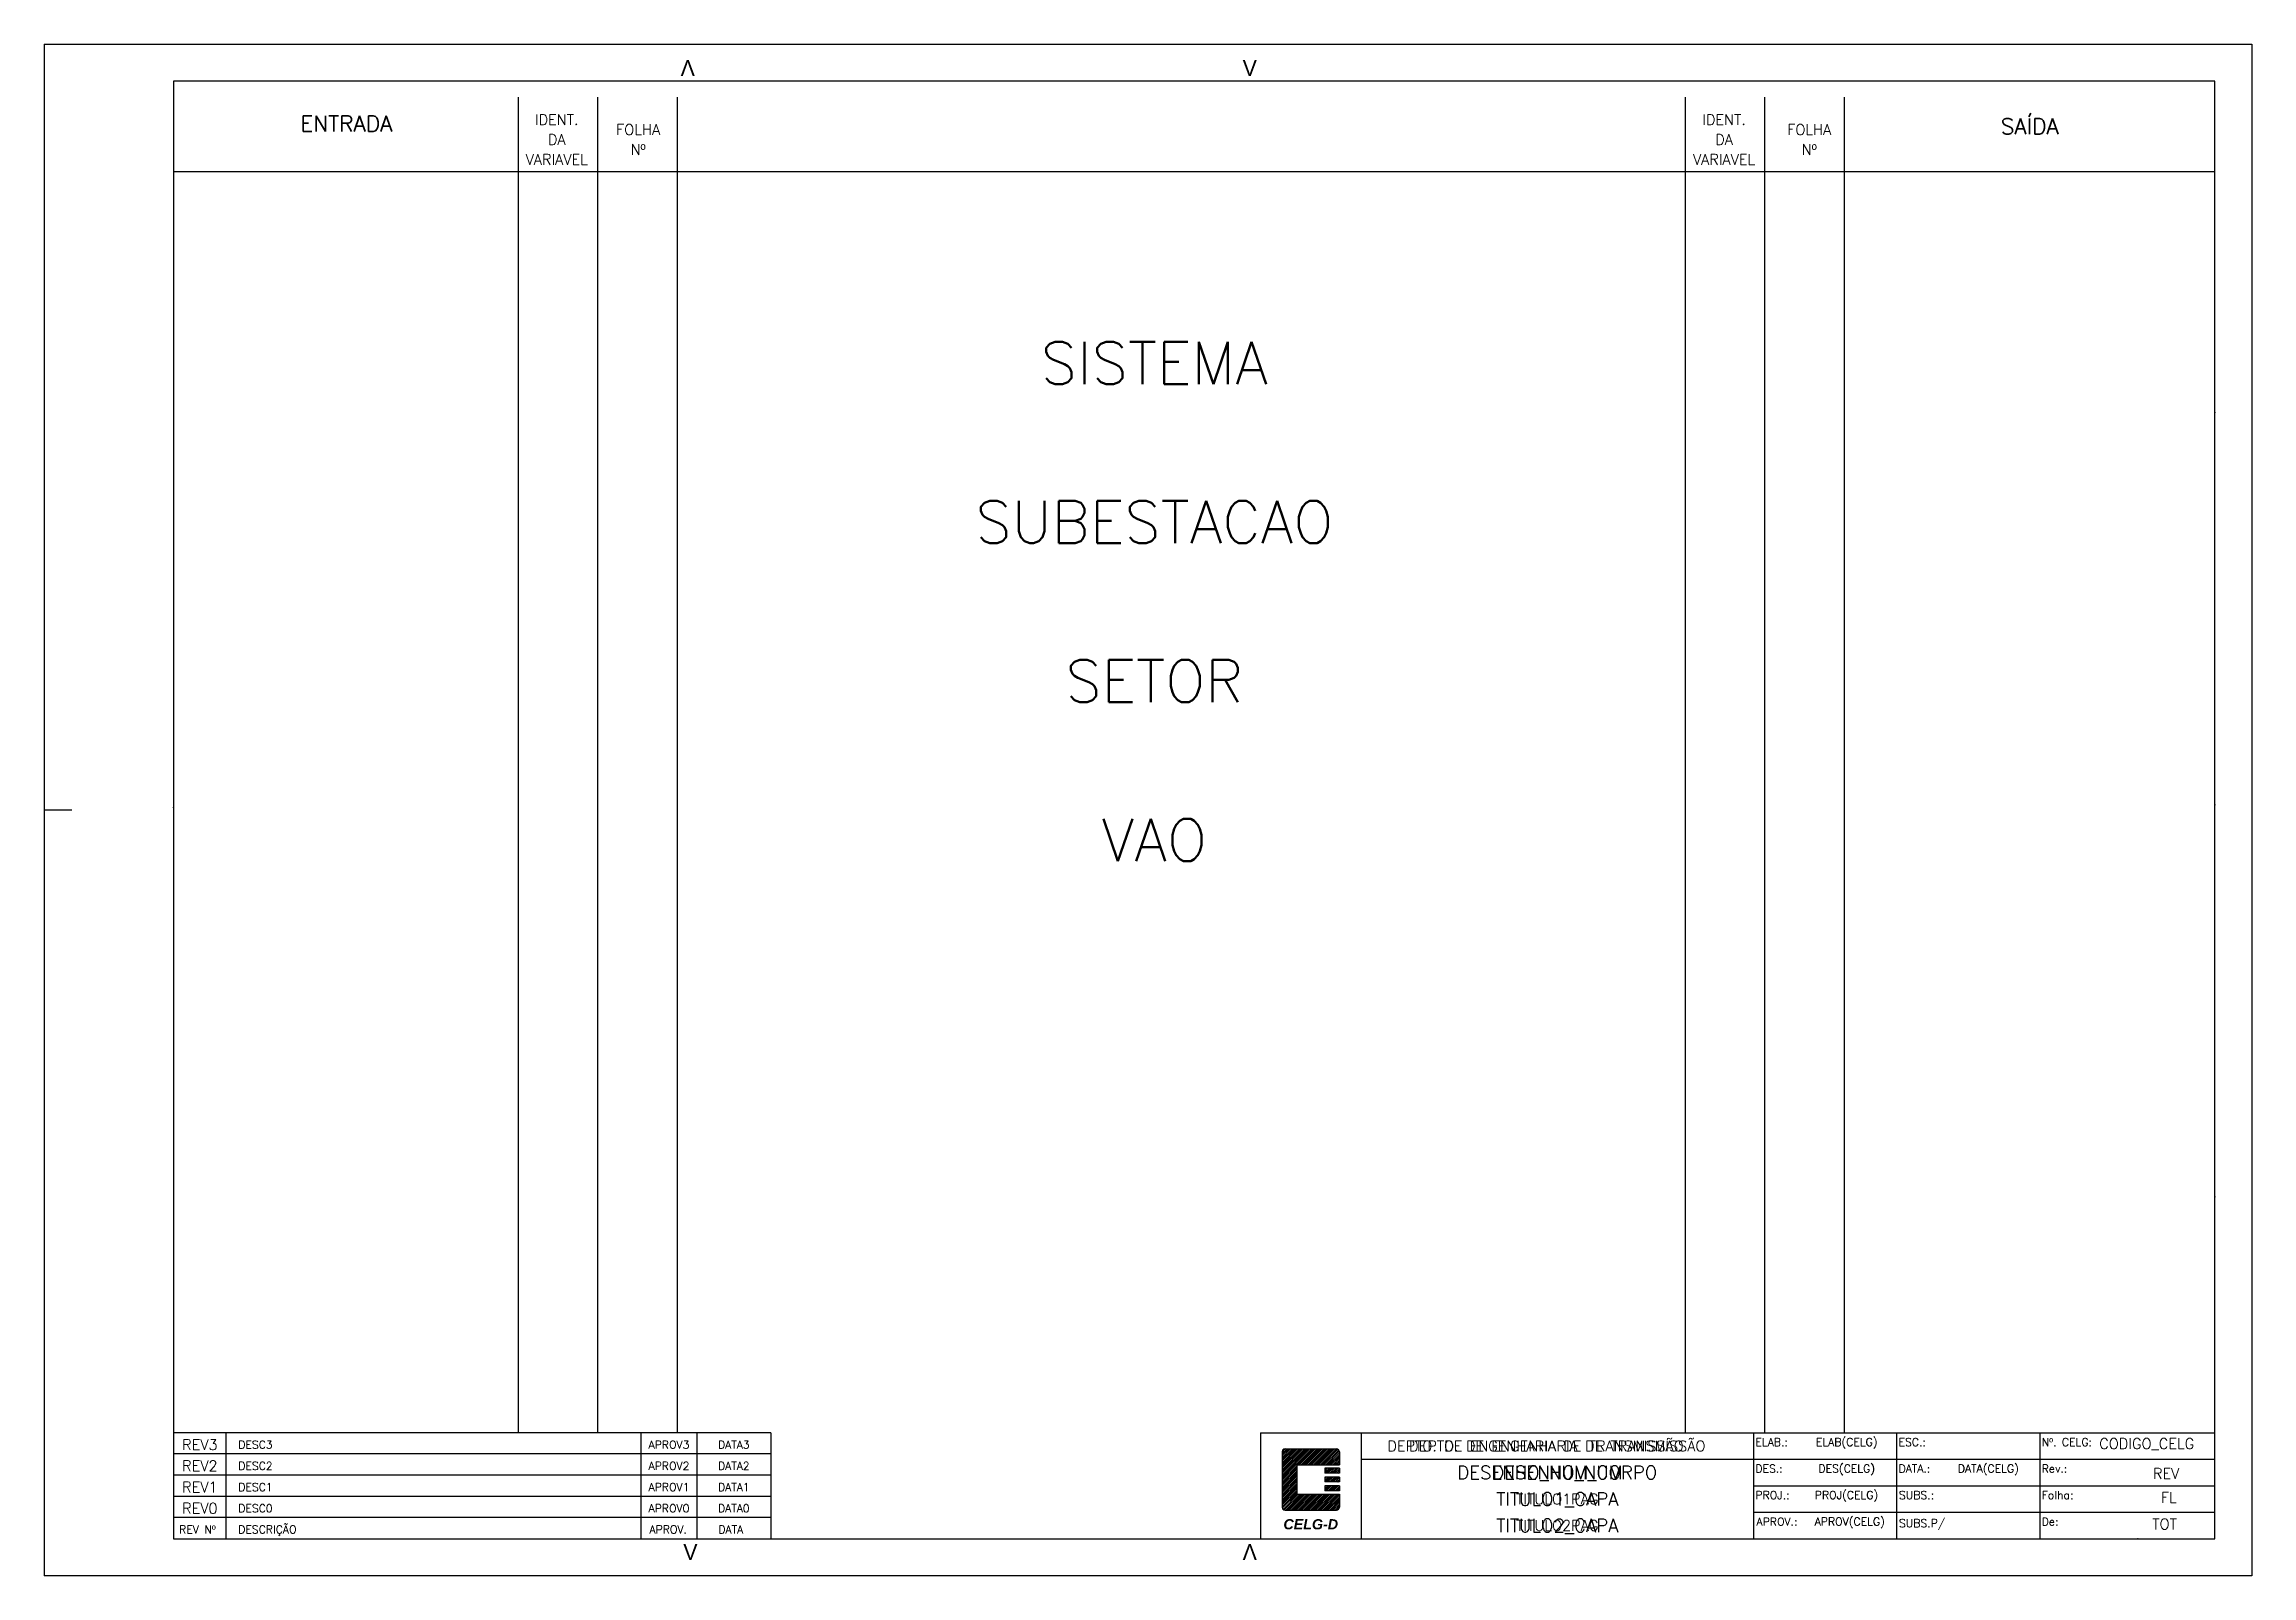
# Model space of a CAD drawing. Header units: millimetres. Extents: x 0 to 416, y 0 to 289.
import ezdxf
from ezdxf.enums import TextEntityAlignment as Align

# ---------------------------------------------------------------- set-up
doc = ezdxf.new("R2010")
doc.units = ezdxf.units.MM
for name, color, linetype in [('-1', 4, 'Continuous'), ('-3', 7, 'Continuous'), ('1', 7, 'Continuous')]:
    doc.layers.add(name, color=color, linetype=linetype)
doc.styles.add('R60', font='romans.shx', dxfattribs={"height": 1.5})
doc.styles.add('R80', font='ROMANS.SHX', dxfattribs={"height": 2})
doc.styles.add('ROMANS', font='romans.shx')
doc.styles.add('SMOOTHER', font='romans.shx')

msp = doc.modelspace()

# ---------------------------------------------------------------- hatches: boundary and pattern name
at = {"layer": '-1', "linetype": 'Continuous'}
h = msp.add_hatch(dxfattribs=at)
h.set_pattern_fill('ANSI31', color=10, scale=1.878914, style=0)
h.set_pattern_definition([(45, (-2.57368, -16.75313), (-0.1660741, 0.1660741), [])])
h.paths.add_polyline_path([(244.29, 20.93), (244.29, 23.4, 0.414214), (243.74, 23.95), (234.04, 23.95, 0.414214), (233.49, 23.4), (233.49, 12.95, 0.414214), (234.04, 12.4), (243.74, 12.4, 0.414214), (244.29, 12.95), (244.29, 15.43), (236.24, 15.43), (236.24, 20.93)])
h.paths.add_polyline_path([(241.54, 17), (241.54, 16.06), (244.29, 16.06), (244.29, 17)], flags=17)
h.paths.add_polyline_path([(244.29, 17.71), (244.29, 18.65), (241.54, 18.65), (241.54, 17.71)], flags=17)
h.paths.add_polyline_path([(241.54, 20.3), (241.54, 19.36), (244.29, 19.36), (244.29, 20.3)], flags=17)
at = {"layer": '1', "linetype": 'Continuous'}
h = msp.add_hatch(dxfattribs=at)
h.set_pattern_fill('ANSI31', color=10, scale=1.878914, style=0)
h.set_pattern_definition([(45, (-2.57368, -16.75313), (-0.1660741, 0.1660741), [])])
h.paths.add_polyline_path([(244.29, 20.93), (244.29, 23.4, 0.414214), (243.74, 23.95), (234.04, 23.95, 0.414214), (233.49, 23.4), (233.49, 12.95, 0.414214), (234.04, 12.4), (243.74, 12.4, 0.414214), (244.29, 12.95), (244.29, 15.43), (236.24, 15.43), (236.24, 20.93)])
h.paths.add_polyline_path([(241.54, 17), (241.54, 16.06), (244.29, 16.06), (244.29, 17)], flags=17)
h.paths.add_polyline_path([(244.29, 17.71), (244.29, 18.65), (241.54, 18.65), (241.54, 17.71)], flags=17)
h.paths.add_polyline_path([(241.54, 20.3), (241.54, 19.36), (244.29, 19.36), (244.29, 20.3)], flags=17)

# ---------------------------------------------------------------- linework, layer by layer
at = {"layer": '-1', "color": 6}
for p, q in [((0, 289), (0, 0)), ((0, 289), (416.39, 289)), ((416.39, 289), (416.39, 0)), ((416.39, 0), (0, 0))]:
    msp.add_line(p, q, dxfattribs=at)
at = {"layer": '-1', "color": 3}
for p, q in [((24.39, 282), (24.39, 7)), ((409.39, 282), (24.39, 282)), ((409.39, 7), (409.39, 282)), ((5.23, 144.46), (0, 144.46)), ((137.08, 27), (24.39, 27)), ((34.36, 7), (34.36, 27)), ((112.62, 7), (112.62, 27)), ((123.08, 27), (123.08, 7)), ((137.08, 27), (137.08, 7)), ((229.39, 27), (409.39, 27)), ((229.39, 27), (229.39, 7)), ((248.39, 27), (248.39, 7)), ((322.39, 27), (322.39, 7)), ((349.39, 27), (349.39, 7)), ((376.39, 27), (376.39, 7)), ((137.08, 23), (24.39, 23)), ((248.39, 22), (409.39, 22)), ((137.08, 19), (24.39, 19)), ((322.39, 17), (409.39, 17)), ((137.08, 15), (24.39, 15)), ((137.08, 11), (24.39, 11)), ((322.39, 12), (409.39, 12)), ((24.39, 7), (409.39, 7))]:
    msp.add_line(p, q, dxfattribs=at)
at = {"layer": '-1', "color": 10}
for p, q in [((233.49, 23.4), (233.49, 12.95)), ((234.04, 23.95), (243.74, 23.95)), ((236.24, 20.93), (244.29, 20.93)), ((236.24, 20.93), (236.24, 15.43)), ((244.29, 23.4), (244.29, 20.93)), ((244.29, 20.3), (241.54, 20.3)), ((241.54, 20.3), (241.54, 19.36)), ((244.29, 19.36), (241.54, 19.36)), ((244.29, 18.65), (241.54, 18.65)), ((241.54, 18.65), (241.54, 17.71)), ((244.29, 17.71), (241.54, 17.71)), ((244.29, 17), (241.54, 17)), ((241.54, 17), (241.54, 16.06)), ((244.29, 20.3), (244.29, 19.36)), ((244.29, 18.65), (244.29, 17.71)), ((244.29, 17), (244.29, 16.06)), ((236.24, 15.43), (244.29, 15.43)), ((244.29, 16.06), (241.54, 16.06)), ((244.29, 15.43), (244.29, 12.95)), ((234.04, 12.4), (243.74, 12.4))]:
    msp.add_line(p, q, dxfattribs=at)
for centre, start, end in [((234.04, 23.4), 90, 180), ((243.74, 23.4), 0, 90), ((234.04, 12.95), 180, 270), ((243.74, 12.95), 270, 0)]:
    msp.add_arc(centre, 0.55, start, end, dxfattribs=at)
at = {"layer": '-1', "color": 3}
for p in [(409.39, 219.5), (24.39, 145), (409.39, 145.5), (409.39, 71.5), (349.39, 7), (394.89, 7)]:
    msp.add_point(p, dxfattribs=at)
at = {"layer": '-3'}
for p, q in [((89.39, 279), (89.39, 27)), ((339.5, 279), (339.5, 27))]:
    msp.add_line(p, q, dxfattribs=at)
at = {"layer": '-3', "color": 40}
for p, q in [((119.39, 279), (119.39, 27)), ((309.5, 279), (309.5, 27))]:
    msp.add_line(p, q, dxfattribs=at)
at = {"layer": '-3', "color": 3}
msp.add_line((24.39, 265), (409.39, 265), dxfattribs=at)
at = {"layer": '-3'}
for points in [[(104.39, 279), (104.39, 27)], [(324.5, 279), (324.5, 27)]]:
    msp.add_lwpolyline(points, dxfattribs=at)
at = {"layer": '1', "color": 6}
for p, q in [((0, 289), (0, 0)), ((0, 289), (416.39, 289)), ((416.39, 289), (416.39, 0)), ((416.39, 0), (0, 0))]:
    msp.add_line(p, q, dxfattribs=at)
at = {"layer": '1', "color": 3}
for p, q in [((24.39, 282), (24.39, 7)), ((409.39, 282), (24.39, 282)), ((409.39, 7), (409.39, 282)), ((5.23, 144.46), (0, 144.46)), ((137.08, 27), (24.39, 27)), ((34.36, 7), (34.36, 27)), ((112.62, 7), (112.62, 27)), ((123.08, 27), (123.08, 7)), ((137.08, 27), (137.08, 7)), ((229.39, 27), (409.39, 27)), ((229.39, 27), (229.39, 7)), ((248.39, 27), (248.39, 7)), ((322.39, 27), (322.39, 7)), ((349.39, 27), (349.39, 7)), ((376.39, 27), (376.39, 7)), ((137.08, 23), (24.39, 23)), ((248.39, 22), (409.39, 22)), ((137.08, 19), (24.39, 19)), ((322.39, 17), (409.39, 17)), ((137.08, 15), (24.39, 15)), ((137.08, 11), (24.39, 11)), ((322.39, 12), (409.39, 12)), ((24.39, 7), (409.39, 7))]:
    msp.add_line(p, q, dxfattribs=at)
at = {"layer": '1', "color": 10}
for p, q in [((233.49, 23.4), (233.49, 12.95)), ((234.04, 23.95), (243.74, 23.95)), ((236.24, 20.93), (244.29, 20.93)), ((236.24, 20.93), (236.24, 15.43)), ((244.29, 23.4), (244.29, 20.93)), ((244.29, 20.3), (241.54, 20.3)), ((241.54, 20.3), (241.54, 19.36)), ((244.29, 19.36), (241.54, 19.36)), ((244.29, 18.65), (241.54, 18.65)), ((241.54, 18.65), (241.54, 17.71)), ((244.29, 17.71), (241.54, 17.71)), ((244.29, 17), (241.54, 17)), ((241.54, 17), (241.54, 16.06)), ((244.29, 20.3), (244.29, 19.36)), ((244.29, 18.65), (244.29, 17.71)), ((244.29, 17), (244.29, 16.06)), ((236.24, 15.43), (244.29, 15.43)), ((244.29, 16.06), (241.54, 16.06)), ((244.29, 15.43), (244.29, 12.95)), ((234.04, 12.4), (243.74, 12.4))]:
    msp.add_line(p, q, dxfattribs=at)
for centre, start, end in [((234.04, 23.4), 90, 180), ((243.74, 23.4), 0, 90), ((234.04, 12.95), 180, 270), ((243.74, 12.95), 270, 0)]:
    msp.add_arc(centre, 0.55, start, end, dxfattribs=at)
at = {"layer": '1', "color": 3}
for p in [(409.39, 219.5), (24.39, 145), (409.39, 145.5), (409.39, 71.5), (349.39, 7), (394.89, 7)]:
    msp.add_point(p, dxfattribs=at)

# ---------------------------------------------------------------- texts
at = {"layer": '-1', "color": 3}
for p in [(121.39, 286), (227.39, 6)]:
    msp.add_text('V', height=3, rotation=180, dxfattribs=at).set_placement(p, align=Align.CENTER)
for p in [(227.39, 283), (121.89, 3)]:
    msp.add_text('V', height=3, dxfattribs=at).set_placement(p, align=Align.CENTER)
at = {"layer": '-1', "style": 'R80'}
msp.add_text('DEPTO. DE ENGENHARIA DE TRANSMISSÃO', height=2, dxfattribs=at).set_placement((285.39, 24.5), align=Align.MIDDLE_CENTER)
at = {"layer": '-1', "color": 2, "style": 'R60'}
for s, p in [('ELAB.:', (322.76, 24.48)), ('ESC.:', (349.76, 24.48)), ('Nº. CELG:', (376.76, 24.48)), ('DES.: ', (322.76, 19.48)), ('DATA.:', (349.76, 19.48)), ('Rev.:', (376.76, 19.48)), ('PROJ.:', (322.76, 14.48)), ('SUBS.:', (349.83, 14.48)), ('Folha:', (376.76, 14.48)), ('APROV.:', (322.97, 9.48)), ('SUBS.P/', (349.83, 9.19)), ('De:', (376.76, 9.48))]:
    msp.add_text(s, height=1.5, dxfattribs=at).set_placement(p)
at = {"layer": '-1', "style": 'SMOOTHER'}
for s, p in [('REV Nº', (25.47, 8)), ('DESCRIÇÃO', (36.6, 8)), ('APROV.', (114.17, 8)), ('DATA', (127.16, 8))]:
    msp.add_text(s, height=1.5, dxfattribs=at).set_placement(p)
at = {"layer": '-1', "color": 7, "insert": (238.89, 10.7), "char_height": 1.9249, "width": 10.334, "attachment_point": 2, "style": 'ROMANS'}
msp.add_mtext('{\\fArial|b1|i1|c0|p34;CELG-D}', dxfattribs=at)
at = {"layer": '-1', "color": 7, "lineweight": -3, "style": 'ROMANS'}
for tag, height, p in [('REV3', 2, (29.37, 24.75)), ('APROV3', 1.5, (117.85, 24.75)), ('DATA3', 1.5, (130.08, 24.75)), ('REV2', 2, (29.37, 20.75)), ('APROV2', 1.5, (117.85, 20.75)), ('DATA2', 1.5, (130.08, 20.75)), ('REV1', 2, (29.37, 16.75)), ('APROV1', 1.5, (117.85, 16.75)), ('DATA1', 1.5, (130.08, 16.75)), ('REV0', 2, (29.37, 12.75)), ('APROV0', 1.5, (117.85, 12.75)), ('DATA0', 1.5, (130.08, 12.75))]:
    msp.add_attdef(tag, text='', height=height, dxfattribs=at).set_placement(p, align=Align.MIDDLE_CENTER)
for tag, p in [('DESC3', (36.61, 24.75)), ('DESC2', (36.61, 20.75)), ('DESC1', (36.61, 16.75)), ('DESC0', (36.61, 12.75))]:
    msp.add_attdef(tag, text='', height=1.5, dxfattribs=at).set_placement(p, align=Align.MIDDLE_LEFT)
at = {"layer": '-1', "color": 2, "lineweight": -3, "style": 'ROMANS'}
for tag, p in [('ELAB(CELG)', (339.98, 25.25)), ('DES(CELG)', (339.98, 20.25)), ('DATA(CELG)', (366.69, 20.25)), ('PROJ(CELG)', (339.94, 15.25)), ('APROV(CELG)', (340.55, 10.25))]:
    msp.add_attdef(tag, text='', height=1.5, dxfattribs=at).set_placement(p, align=Align.MIDDLE_CENTER)
at = {"layer": '-1', "color": 4, "lineweight": -3, "style": 'R80'}
msp.add_attdef('CODIGO_CELG', text='', height=2, dxfattribs=at).set_placement((387.61, 24.95), align=Align.MIDDLE_LEFT)
at = {"layer": '-1', "color": 3, "lineweight": -3, "style": 'ROMANS'}
msp.add_attdef('DESENHO_NUM_CORPO', text='', height=2.5, dxfattribs=at).set_placement((285.39, 19.5), align=Align.MIDDLE_CENTER)
at = {"layer": '-1', "color": 4, "lineweight": -3}
for tag, style, p in [('REV', 'R80', (400.23, 19.3)), ('TITULO1PAG', 'ROMANS', (285.39, 14.5)), ('TITULO2PAG', 'ROMANS', (285.39, 9.5))]:
    msp.add_attdef(tag, text='', height=2, dxfattribs=dict(at, style=style)).set_placement(p, align=Align.MIDDLE_CENTER)
at = {"layer": '-1', "color": 4, "lineweight": -3, "style": 'ROMANS'}
for tag, p in [('FL', (402.23, 14.77)), ('TOT', (402.24, 9.77))]:
    msp.add_attdef(tag, text='', height=2, dxfattribs=at).set_placement(p, align=Align.MIDDLE_RIGHT)
at = {"layer": '-3', "style": 'ROMANS'}
for s, height, p in [('ENTRADA', 3, (57, 274)), ('IDENT.', 2, (96.68, 274.75)), ('IDENT.', 2, (316.85, 274.75)), ('SAÍDA', 3, (374.5, 274)), ('DA', 2, (96.68, 271)), ('FOLHA', 2, (112.02, 272.88)), ('DA', 2, (316.85, 271)), ('FOLHA', 2, (332.91, 272.88)), ('VARIAVEL', 2, (96.68, 267.25)), ('Nº', 2, (112.02, 269.12)), ('VARIAVEL', 2, (316.85, 267.25)), ('Nº', 2, (332.91, 269.12))]:
    msp.add_text(s, height=height, dxfattribs=at).set_placement(p, align=Align.MIDDLE)
at = {"layer": '1', "color": 3}
for p in [(121.39, 286), (227.39, 6)]:
    msp.add_text('V', height=3, rotation=180, dxfattribs=at).set_placement(p, align=Align.CENTER)
for p in [(227.39, 283), (121.89, 3)]:
    msp.add_text('V', height=3, dxfattribs=at).set_placement(p, align=Align.CENTER)
at = {"layer": '1'}
for s, height, style, p in [('DEPTO. DE ENGENHARIA DE TRANSMISSÃO', 2, 'R80', (253.34, 23.5)), ('REV Nº', 1.5, 'SMOOTHER', (25.47, 8)), ('DESCRIÇÃO', 1.5, 'SMOOTHER', (36.6, 8)), ('APROV.', 1.5, 'SMOOTHER', (114.17, 8)), ('DATA', 1.5, 'SMOOTHER', (127.16, 8))]:
    msp.add_text(s, height=height, dxfattribs=dict(at, style=style)).set_placement(p)
at = {"layer": '1', "color": 2, "style": 'R60'}
for s, p in [('ELAB.:', (322.76, 24.48)), ('ESC.:', (349.76, 24.48)), ('Nº. CELG:', (376.76, 24.48)), ('DES.: ', (322.76, 19.48)), ('DATA.:', (349.76, 19.48)), ('Rev.:', (376.76, 19.48)), ('PROJ.:', (322.76, 14.48)), ('SUBS.:', (349.83, 14.48)), ('Folha:', (376.76, 14.48)), ('APROV.:', (322.97, 9.48)), ('SUBS.P/', (349.83, 9.19)), ('De:', (376.76, 9.48))]:
    msp.add_text(s, height=1.5, dxfattribs=at).set_placement(p)
at = {"layer": '1', "color": 7, "insert": (238.89, 10.7), "char_height": 1.9249, "width": 10.334, "attachment_point": 2, "style": 'ROMANS'}
msp.add_mtext('{\\fArial|b1|i1|c0|p34;CELG-D}', dxfattribs=at)
at = {"layer": '1', "color": 2, "lineweight": -3, "style": 'ROMANS'}
for tag, p in [('SISTEMA', (209.39, 222.44)), ('SUBESTACAO', (209.39, 192.44)), ('SETOR', (209.39, 162.44)), ('VAO', (209.39, 132.44))]:
    msp.add_attdef(tag, text='', height=8, dxfattribs=at).set_placement(p, align=Align.BOTTOM_CENTER)
at = {"layer": '1', "color": 7, "lineweight": -3, "style": 'ROMANS'}
for tag, height, p in [('REV3', 2, (29.37, 24.75)), ('APROV3', 1.5, (117.85, 24.75)), ('DATA3', 1.5, (130.08, 24.75)), ('REV2', 2, (29.37, 20.75)), ('APROV2', 1.5, (117.85, 20.75)), ('DATA2', 1.5, (130.08, 20.75)), ('REV1', 2, (29.37, 16.75)), ('APROV1', 1.5, (117.85, 16.75)), ('DATA1', 1.5, (130.08, 16.75)), ('REV0', 2, (29.37, 12.75)), ('APROV0', 1.5, (117.85, 12.75)), ('DATA0', 1.5, (130.08, 12.75))]:
    msp.add_attdef(tag, text='', height=height, dxfattribs=at).set_placement(p, align=Align.MIDDLE_CENTER)
for tag, p in [('DESC3', (36.61, 24.75)), ('DESC2', (36.61, 20.75)), ('DESC1', (36.61, 16.75)), ('DESC0', (36.61, 12.75))]:
    msp.add_attdef(tag, text='', height=1.5, dxfattribs=at).set_placement(p, align=Align.MIDDLE_LEFT)
at = {"layer": '1', "color": 2, "lineweight": -3, "style": 'ROMANS'}
for tag, p in [('ELAB(CELG)', (339.99, 25.25)), ('DES(CELG)', (339.99, 20.25)), ('DATA(CELG)', (366.7, 20.25)), ('PROJ(CELG)', (339.95, 15.25)), ('APROV(CELG)', (340.56, 10.25))]:
    msp.add_attdef(tag, text='', height=1.5, dxfattribs=at).set_placement(p, align=Align.MIDDLE_CENTER)
at = {"layer": '1', "color": 4, "lineweight": -3, "style": 'R80'}
msp.add_attdef('CODIGO_CELG', text='', height=2, dxfattribs=at).set_placement((387.61, 24.95), align=Align.MIDDLE_LEFT)
at = {"layer": '1', "color": 3, "lineweight": -3, "style": 'ROMANS'}
msp.add_attdef('DESENHO_NUM', text='', height=2.5, dxfattribs=at).set_placement((285.39, 19.5), align=Align.MIDDLE_CENTER)
at = {"layer": '1', "color": 4, "lineweight": -3, "style": 'R80'}
msp.add_attdef('REV', text='', height=2, dxfattribs=at).set_placement((400.23, 19.3), align=Align.MIDDLE_CENTER)
at = {"layer": '1', "color": 0, "lineweight": -3, "style": 'ROMANS'}
for tag, p in [('TITULO1_CAPA', (285.39, 14.5)), ('TITULO2_CAPA', (285.39, 9.5))]:
    msp.add_attdef(tag, text='', height=2.5, dxfattribs=at).set_placement(p, align=Align.MIDDLE_CENTER)
at = {"layer": '1', "color": 4, "lineweight": -3, "style": 'ROMANS'}
for tag, p in [('FL', (402.23, 14.77)), ('TOT', (402.24, 9.77))]:
    msp.add_attdef(tag, text='', height=2, dxfattribs=at).set_placement(p, align=Align.MIDDLE_RIGHT)

doc.saveas('drawing.dxf')
